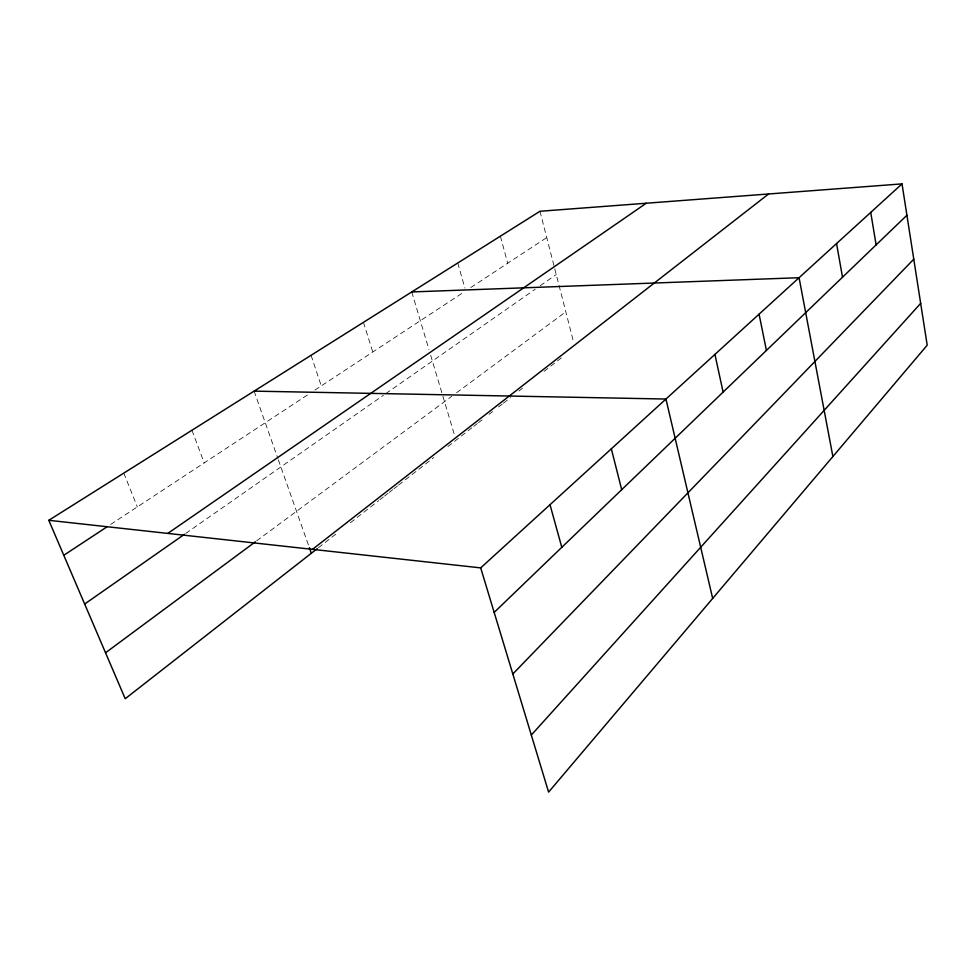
<?xml version="1.0" encoding="UTF-8"?>
<svg xmlns="http://www.w3.org/2000/svg" width="976" height="976" viewBox="0 0 976 976"><rect width="100%" height="100%" fill="white"/><g stroke="black" fill="none" stroke-linecap="round" stroke-linejoin="round"><path stroke-width="0.73" stroke-dasharray="4.88 3.66" d="M318.432 547.731L338.562 531.993M350.408 522.746L378.676 500.651M379.847 499.724L383.373 496.979M384.544 496.064L388.058 493.319M389.229 492.392L392.755 489.647M393.926 488.732L397.439 485.975M398.611 485.06L433.783 457.585M447.838 446.593L472.579 427.256M473.763 426.341L477.313 423.56M478.496 422.645L482.034 419.875M489.122 414.324L492.673 411.555M498.577 406.943L502.176 404.137M503.372 403.198L510.558 397.586M518.939 391.034L522.538 388.228M544.047 371.417L561.859 357.497M256.615 540.875L451.766 396.305M456.597 392.73L565.812 311.82M185.684 533.457L383.422 395.28M385.874 393.56L535.238 289.201M540.179 285.748L556.235 274.524M110.691 524.417L308.526 394.267M314.894 390.083L464.43 291.714M470.774 287.542L546.743 237.571M123.806 473.116L137.323 506.898M191.943 430.245L204.191 462.905M254.114 391.132L277.843 458.378M278.343 459.806L308.867 546.279M311.063 355.288L321.263 385.898M363.438 322.348L372.783 352.007M411.75 291.946L428.952 349.53M430.672 355.288L454.755 435.906M457.781 262.983L464.893 288.103M500.395 236.168L507.691 263.252M539.984 211.267L554.405 267.412M554.771 268.839L573.827 343.027"/><path stroke-width="1.46" d="M531.322 735.05L920.673 303.353M512.827 673.989L913.768 259.189M494.173 612.391L906.911 215.257M480.692 567.886L902.019 183.891L927.2 345.199L548.597 792.109L480.692 567.886L48.8 520.306L125.221 698.731L317.249 548.646M312.491 549.354L768.576 193.98M105.542 652.785L255.407 541.765M84.668 604.034L184.452 534.311M167.799 533.408L646.271 203.228M63.782 555.271L106.884 526.918M48.8 520.306L539.984 211.267L902.019 183.891M411.75 291.946L799.076 277.709L832.882 456.524M254.114 391.132L665.949 399.038L712.675 598.434M309.355 547.682L311.332 553.282M550.013 504.702L561.798 547.329M611.33 448.814L621.7 489.684M714.92 354.41L723.118 392.108M759.072 314.162L766.416 350.445M836.554 243.549L842.508 277.221M870.726 212.402L876.119 244.878"/></g></svg>
